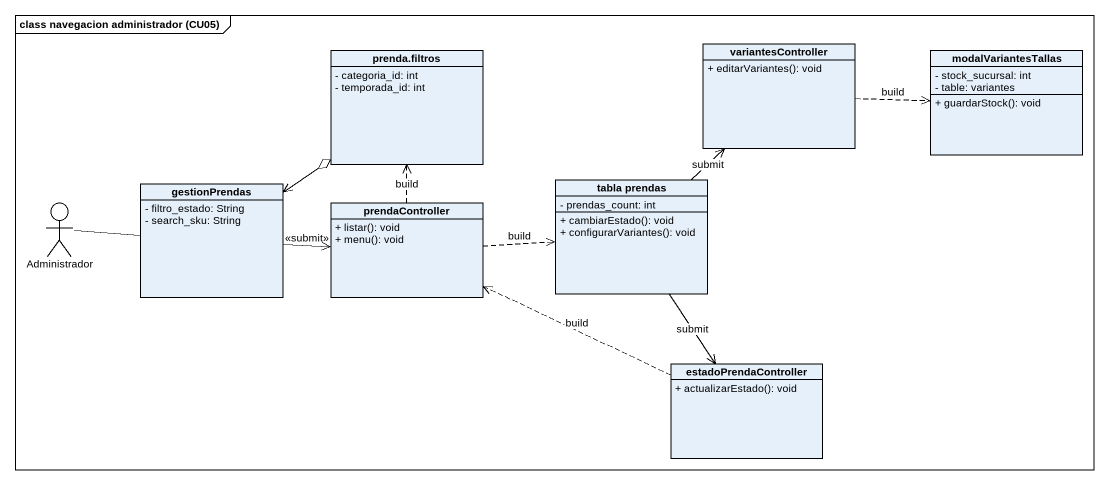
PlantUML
@startuml
mainframe class navegacion administrador (CU05)
allowmixing
hide circle
hide empty members
skinparam classAttributeIconSize 0
class "prenda.filtros" as prenda_filtros {
  - categoria_id: int
  - temporada_id: int
}
class variantesController {
  + editarVariantes(): void
}
class modalVariantesTallas {
  - stock_sucursal: int
  - table: variantes
  + guardarStock(): void
}
actor Administrador
class gestionPrendas {
  - filtro_estado: String
  - search_sku: String
}
class prendaController {
  + listar(): void
  + menu(): void
}
class "tabla prendas" as tabla_prendas {
  - prendas_count: int
  + cambiarEstado(): void
  + configurarVariantes(): void
}
class estadoPrendaController {
  + actualizarEstado(): void
}
variantesController .right.> modalVariantesTallas : build
Administrador -right- gestionPrendas
gestionPrendas <-up-o prenda_filtros
gestionPrendas -right-> prendaController : <<submit>>
prendaController .up.> prenda_filtros : build
prendaController .right.> tabla_prendas : build
tabla_prendas -up-> variantesController : submit
tabla_prendas --> estadoPrendaController : submit
estadoPrendaController .left.> prendaController : build
@enduml
